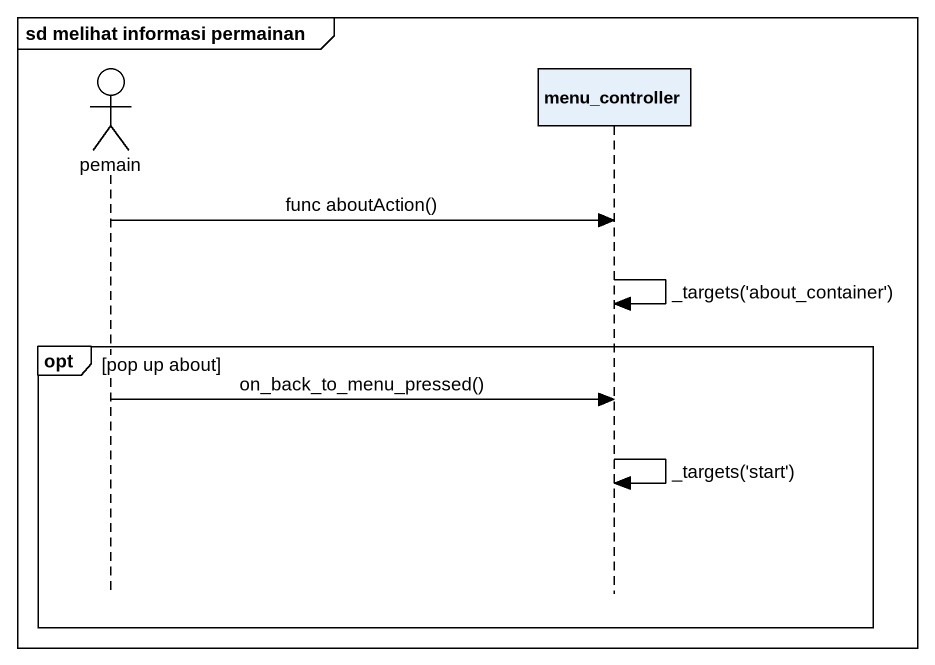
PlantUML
@startuml
mainframe sd melihat informasi permainan
hide footbox
actor pemain
participant menu_controller

pemain -> menu_controller : func aboutAction()
menu_controller -> menu_controller : _targets('about_container')
opt pop up about
  pemain -> menu_controller : on_back_to_menu_pressed()
  menu_controller -> menu_controller : _targets('start')
end
@enduml
